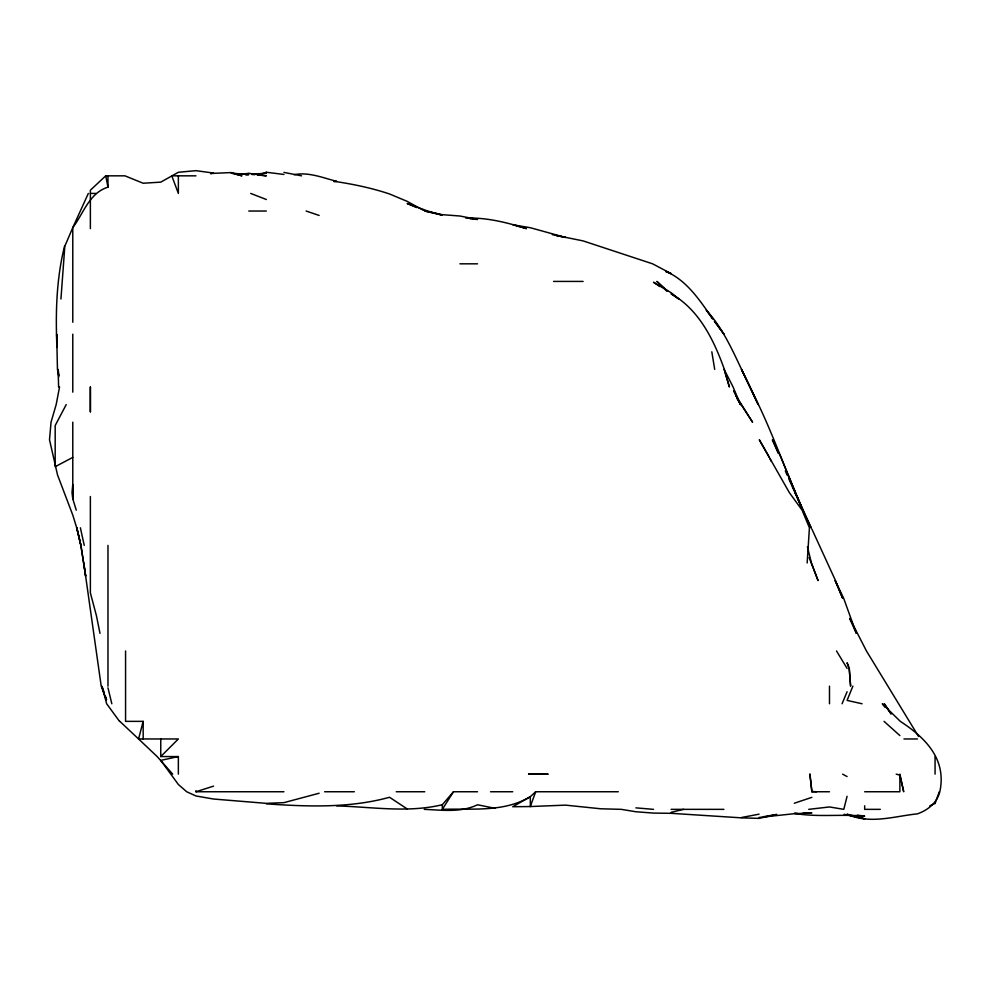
<?xml version="1.0" encoding="UTF-8"?>
<svg xmlns="http://www.w3.org/2000/svg" width="990" height="990" viewBox="0 0 990 990"><rect width="100%" height="100%" fill="white"/><g stroke="black" fill="none" stroke-linecap="round" stroke-linejoin="round"><path stroke-width="1.49" d="M807.159 562.988L809.424 527.794L802.135 510.196L789.339 492.599L759.318 439.795L769.354 457.392M60.947 299.017L64.82 246.225L72.777 227.626C83.519 213.419 89.224 192.988 107.972 187.135L107.972 175.836M59.536 387.003L56.17 404.601L51.035 422.198L49.5 439.795L57.544 474.99L72.777 515.06L76.7 527.794L80.933 545.391L85.672 576.18L80.871 545.391L76.787 527.794L80.871 545.391M64.523 246.225C56.294 279.242 55.477 313.583 56.937 347.416M847.081 796.294L843.789 809.35L829.484 806.949L808.719 809.35M125.569 650.975L125.569 721.363L143.166 721.363L138.575 738.961L157.15 756.558L172.718 774.155M535.664 791.752L530.318 806.553L512.721 806.726L530.318 796.702L535.664 791.752L618.304 791.752M929.833 805.81L935.067 803.447L939.287 791.752M852.873 686.169L847.081 700.4L862.08 703.766M842.069 703.766L847.081 691.738M88.32 193.434L72.777 227.626M66.219 404.601L55.18 425.539L55.18 466.698L72.777 457.392M763.488 816.701L776.692 814.448L759.082 818.384L741.485 817.851L671.096 813.322L653.499 813.099L635.902 811.751L621.275 809.35L600.707 808.78L565.513 805.13L530.318 806.553L530.318 796.702C503.687 812.617 471.908 808.31 442.332 809.35L453.47 791.752L477.526 791.752M336.736 805.934C371.869 806.85 407.608 813.124 442.332 804.709L453.47 791.752M178.361 774.155L178.361 756.558L160.764 756.558L178.361 738.961L138.575 738.961L119.815 721.363M210.759 173.683L213.555 173.077L195.958 170.664L178.361 172.272L160.764 182.135L143.166 183.237L124.938 175.836L105.72 175.836L90.375 190.204L90.375 228.628M794.289 803.237L811.887 797.346M262.263 173.597L266.347 172.26L283.944 174.45M195.958 790.663L195.958 791.752L213.555 786.134M319.139 793.238L283.944 802.643L266.347 803.36L213.555 799.029L195.958 795.972L186.689 791.752L178.361 784.501L160.764 760.394L178.361 756.558M210.759 173.46L231.153 172.569L241.944 175.836L231.153 173.114L248.75 174.636L245.817 174.834M671.096 812.357L683.546 809.35M294.141 174.698C308.422 171.765 323 177.841 336.736 181.356L333.803 181.554M741.485 817.517L759.082 814.164M238.491 174.772L248.75 173.287L266.347 175.836L257.548 174.995M333.803 181.269C352.428 184.016 371.51 187.927 389.528 193.978L407.137 201.341L423.374 210.288M759.082 817.455L794.289 813.706L811.887 812.914L803.088 813.137M251.683 174.017L266.347 173.337L266.347 172.26M797.222 813.285L794.289 813.359C817.629 817.468 841.24 813.929 864.678 816.156L857.34 815.116M195.958 175.836L171.79 175.836L178.361 193.434L178.361 175.836M301.542 175.836L283.944 172.396M90.375 193.434L96.018 193.434M248.75 211.031L266.347 211.031M459.929 263.823L477.526 263.823M553.558 281.42L583.11 281.42M903.944 738.961L917.47 738.961M195.958 791.752L283.944 791.752M324.646 791.752L354.333 791.752M396.235 791.752L424.735 791.752M490.533 791.752L512.721 791.752M811.887 791.752L809.919 774.155L811.887 791.752L829.484 791.752M864.678 791.752L899.873 791.752L899.873 774.155L903.697 791.752L899.873 775.133L896.222 774.155M671.096 809.35L723.888 809.35M880.32 809.35L864.678 809.35L864.678 805.786M465.795 218.097C486.511 217.367 506.831 222.453 526.445 228.628L512.721 224.73L530.318 227.725L565.513 237.439L556.714 235.669M424.252 809.35L424.735 809.375C442.394 810.105 460.981 812.753 477.526 804.771L495.124 808.347M844.148 814.3L864.678 818.792L847.081 814.201C869.876 824.608 894.044 816.28 917.47 813.842C927.877 810.191 937.023 802.803 939.832 791.752C946.836 759.021 925.328 737.686 900.306 721.363L882.3 703.766L885.072 707.281M811.887 791.493L816.49 791.752M266.347 803.843C307.346 806.677 349.631 808.285 389.528 797.272L407.137 808.892M470.188 218.864L477.526 219.446L459.929 216.018L442.332 214.669L424.735 211.031L442.332 215.201L427.729 211.031L407.137 203.507L416.604 207.554M635.902 807.865L653.499 809.35M251.683 174.426L254.616 174.71M552.309 234.642L583.11 240.904L652.608 263.823L671.096 273.611L665.688 271.483M306.133 211.031L319.139 215.449M665.688 271.334C686.837 280.207 700.079 300.762 712.775 318.966L706.291 310.167C721.982 327.158 731.734 348.542 741.485 369.27L759.082 405.863C777.942 445.834 791.666 488.021 811.008 527.794M250.705 193.434L266.347 199.51M842.639 774.155L847.081 776.556M659.785 286.531L653.499 282.237L671.096 292.681L678.781 299.017L671.096 293.783C698.767 309.35 713.505 339.36 723.888 368.057L729.395 387.003L724.148 369.406L733.095 387.003L740.446 404.601L733.85 391.062M884.045 721.363L899.873 735.558M667.817 291.283L656.89 281.42L666.728 291.085M119.518 721.363L106.66 703.766L101.933 686.169L104.259 692.938M735.954 395.802L752.561 422.198L737.055 398.314L740.743 404.601L733.924 391.062M836.513 650.975L847.081 668.411M849.816 618.49L866.448 650.975L918.572 736.486M769.973 458.679L771.185 461.241M811.255 527.794L795.143 492.599M788.832 478.875L802.816 510.196L787.978 474.99M849.68 618.49L856.338 633.377L843.629 598.183L835.152 580.586L842.589 598.183L835.498 580.586L811.887 529.081M802.816 510.196L780.962 457.392L772.386 439.795L778.227 453.358M785.342 470.931L787.013 474.99M106.413 699.707L101.215 686.169L83.766 562.988M809.127 557.568L818.062 580.586L811.466 562.988L807.407 546.851M848.653 667.124L847.081 662.793L849.309 668.572L850.608 686.169L849.185 668.572M105.188 695.648L106.574 699.707M76.267 510.196L72.777 498.799L72.01 492.599L72.777 484.543L72.777 498.799L72.777 422.198M107.972 687.827L111.821 703.766M80.388 527.794L84.237 545.391M99.99 633.377L96.451 615.78L90.375 592.886L90.375 496.535M105.72 175.836L107.972 187.135M58.831 376.745L57.457 369.406L56.665 334.212L56.925 343.01M711.81 351.809L714.706 369.406M58.992 375.272L58.101 369.406L58.62 387.003M935.067 756.558L935.067 774.155M935.067 802.643L935.067 803.447M829.484 686.169L829.484 703.766M442.332 804.709L442.332 809.35M160.764 738.961L160.764 756.558M143.166 721.363L143.166 738.961M107.972 545.391L107.972 686.169M72.777 228.628L72.777 322.245M72.777 334.212L72.777 392.164M90.375 387.003L90.375 411.815L90.375 387.003M547.915 774.155L528.598 774.155L547.915 774.155M723.888 334.075L714.483 321.267L723.888 334.075M891.062 713.827L884.268 703.766L890.988 713.827M750.074 387.003L741.485 369.406L758.192 404.601L750.074 387.003"/></g></svg>
